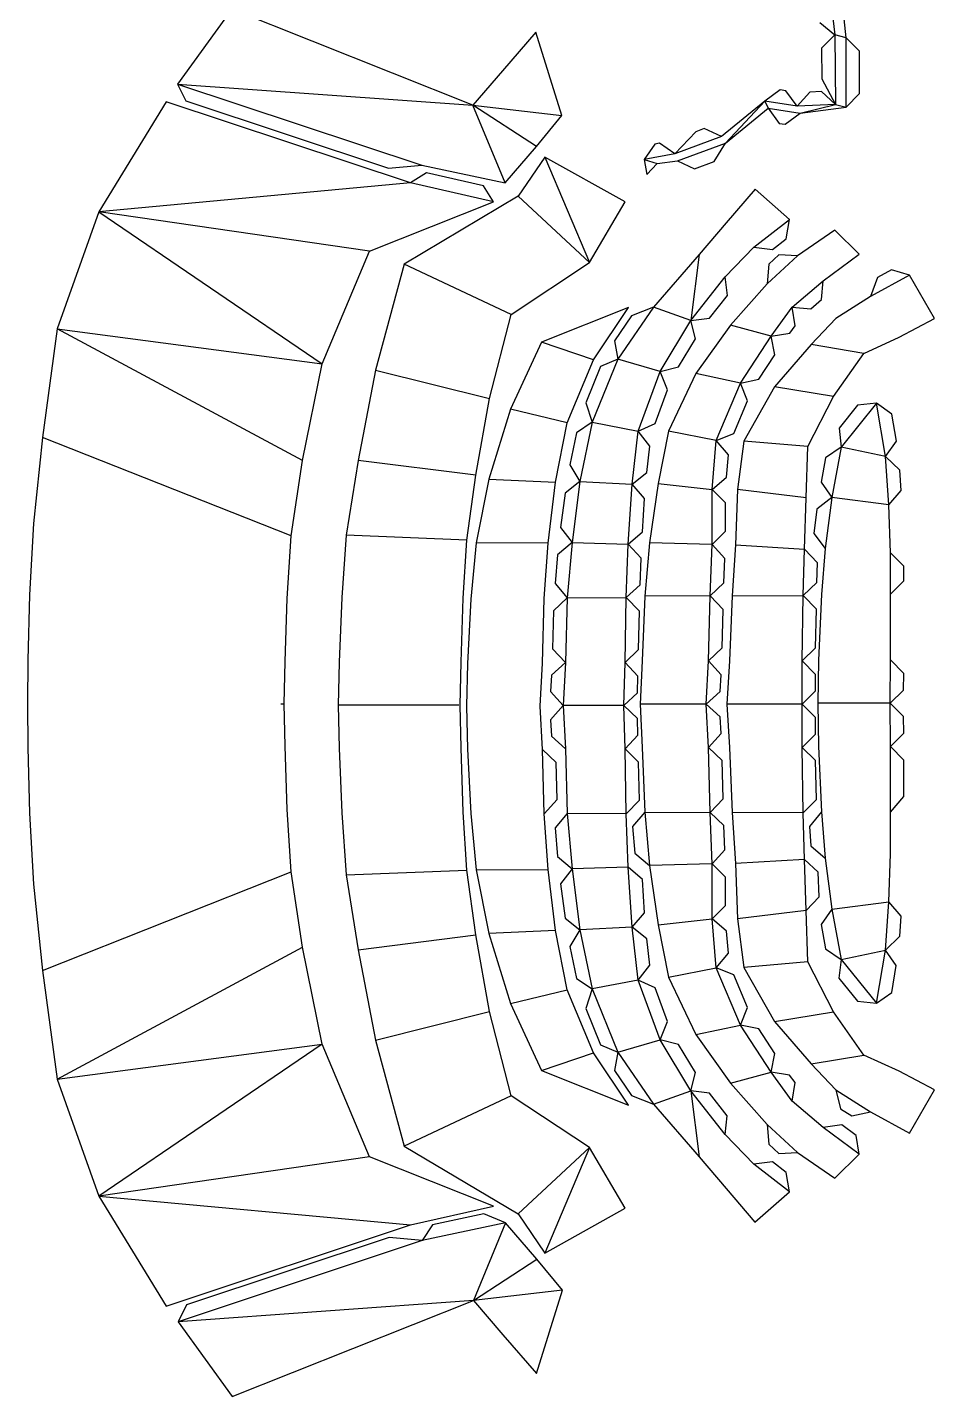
# Model space of a CAD drawing. Extents: x 10 to 441, y 14 to 800.
# Drawn here: x 56 to 396, y 14 to 527 of the extents above; entities that cross this region are included whole.
import ezdxf

# ---------------------------------------------------------------- set-up
doc = ezdxf.new("R2010")
doc.units = 0
doc.header["$MEASUREMENT"] = 0
for name, color, linetype in [('CutLine', 1, 'Continuous'), ('MountainLine', 5, 'Continuous'), ('ValleyLine', 5, 'Continuous')]:
    doc.layers.add(name, color=color, linetype=linetype)

msp = doc.modelspace()

# ---------------------------------------------------------------- linework, layer by layer
at = {"layer": 'CutLine', "linetype": 'Continuous'}
for p, q in [((132.98, 534.02), (112.65, 505.97)), ((223.29, 498.02), (132.98, 534.02)), ((353.26, 528.97), (358.85, 524.37)), ((363.05, 523.22), (362.07, 532.72)), ((246.89, 525.39), (234.32, 510.88)), ((256.61, 494.19), (246.89, 525.39)), ((358.85, 524.37), (353.88, 519.34)), ((368.05, 518.22), (363.05, 523.22)), ((353.88, 519.34), (353.96, 507.96)), ((368.05, 502.44), (368.05, 518.22)), ((234.32, 510.88), (223.29, 498.02)), ((353.96, 507.96), (359.03, 498.35)), ((112.65, 505.97), (115.82, 499.65)), ((338.29, 503.78), (332.58, 499.6)), ((340.53, 503.44), (338.29, 503.78)), ((344.71, 497.73), (340.53, 503.44)), ((349.49, 502.95), (344.71, 497.73)), ((353.81, 503.13), (349.49, 502.95)), ((359.03, 498.35), (353.81, 503.13)), ((108.43, 499.33), (83.22, 458.13)), ((199.91, 468.95), (108.43, 499.33)), ((115.82, 499.65), (191.72, 474.45)), ((332.58, 499.6), (316.35, 486.33)), ((363.05, 497.28), (368.05, 502.44)), ((247.1, 482.54), (256.61, 494.19)), ((317.94, 483.77), (333.82, 496.91)), ((333.82, 496.91), (338.03, 491.22)), ((340.21, 490.9), (345.89, 495.1)), ((345.89, 495.1), (363.05, 497.28)), ((306.72, 488.06), (298.93, 479.8)), ((309.91, 489.26), (306.72, 488.06)), ((316.35, 486.33), (309.91, 489.26)), ((338.03, 491.22), (340.21, 490.9)), ((235.33, 468.9), (247.1, 482.54)), ((291.4, 483.48), (287.4, 477.65)), ((293.1, 483.8), (291.4, 483.48)), ((298.93, 479.8), (293.1, 483.8)), ((313.64, 476.9), (317.94, 483.77)), ((250.23, 478.61), (240.2, 463.97)), ((280.36, 461.79), (250.23, 478.61)), ((287.4, 477.65), (288.43, 472.14)), ((292.27, 476.22), (299.92, 477.25)), ((299.92, 477.25), (306.32, 474.25)), ((191.72, 474.45), (204.13, 475.6)), ((205.89, 472.72), (199.91, 468.95)), ((204.13, 475.6), (235.33, 468.9)), ((227.26, 467.88), (205.89, 472.72)), ((288.43, 472.14), (292.27, 476.22)), ((306.32, 474.25), (313.64, 476.9)), ((231.03, 461.9), (227.26, 467.88)), ((184.56, 443.42), (231.03, 461.9)), ((240.2, 463.97), (197.59, 438.53)), ((266.9, 439.07), (280.36, 461.79)), ((328.93, 466.59), (318.11, 453.93)), ((341.79, 455.2), (328.93, 466.59)), ((83.22, 458.13), (67.6, 414.3)), ((318.11, 453.93), (307.99, 442.09)), ((340.56, 447.92), (341.79, 455.2)), ((335.47, 443.98), (340.56, 447.92)), ((358.79, 451.21), (344.89, 441.66)), ((367.91, 442.18), (358.79, 451.21)), ((166.87, 401.19), (184.56, 443.42)), ((307.99, 442.09), (290.9, 422.37)), ((317.72, 433.74), (328.46, 444.88)), ((328.46, 444.88), (335.47, 443.98)), ((337.83, 441.95), (334.09, 438.51)), ((344.89, 441.66), (337.83, 441.95)), ((354.46, 432.27), (367.91, 442.18)), ((197.59, 438.53), (186.82, 398.82)), ((237.66, 419.68), (266.9, 439.07)), ((334.09, 438.51), (333.5, 431.18)), ((379.99, 436.38), (374.82, 433.54)), ((386.78, 434.41), (379.99, 436.38)), ((318.57, 426.72), (317.72, 433.74)), ((333.5, 431.18), (319.74, 415.66)), ((353.89, 425.22), (354.46, 432.27)), ((374.82, 433.54), (372.14, 426.36)), ((396.19, 418.16), (386.78, 434.41)), ((311.94, 418.26), (318.57, 426.72)), ((372.14, 426.36), (359.25, 418.14)), ((281.5, 422.31), (248.95, 409.27)), ((268.38, 402.67), (281.5, 422.31)), ((290.9, 422.37), (282.65, 419.18)), ((343.93, 415.4), (342.81, 422.38)), ((342.81, 422.38), (349.86, 421.8)), ((349.86, 421.8), (353.89, 425.22)), ((229.53, 388.2), (237.66, 419.68)), ((282.65, 419.18), (276.25, 409.84)), ((304.92, 417.41), (311.94, 418.26)), ((306.6, 410.55), (304.92, 417.41)), ((319.74, 415.66), (306.78, 397.49)), ((359.25, 418.14), (349.96, 408.42)), ((382.88, 411.09), (396.19, 418.16)), ((67.6, 414.3), (62.07, 373.61)), ((300.22, 400.01), (306.6, 410.55)), ((334.94, 411.48), (341.92, 412.6)), ((336.39, 404.56), (334.94, 411.48)), ((341.92, 412.6), (343.93, 415.4)), ((369.72, 405.09), (382.88, 411.09)), ((248.95, 409.27), (237.4, 384.15)), ((276.25, 409.84), (277.55, 402.89)), ((349.96, 408.42), (336.21, 392.57)), ((159.46, 364.96), (166.87, 401.19)), ((258.64, 379.09), (268.38, 402.67)), ((271.04, 400.14), (265.54, 386.61)), ((277.55, 402.89), (271.04, 400.14)), ((330.39, 395.36), (336.39, 404.56)), ((358.34, 388.93), (369.72, 405.09)), ((186.82, 398.82), (180.3, 365.01)), ((293.35, 398.33), (300.22, 400.01)), ((296.16, 391.46), (293.35, 398.33)), ((306.78, 397.49), (296.51, 375.92)), ((323.47, 393.9), (330.39, 395.36)), ((291.54, 378.87), (296.16, 391.46)), ((326.13, 387.35), (323.47, 393.9)), ((336.21, 392.57), (324.8, 372.23)), ((224.41, 359.42), (229.53, 388.2)), ((265.54, 386.61), (267.95, 379.26)), ((320.96, 375.08), (326.13, 387.35)), ((348.73, 370.15), (358.34, 388.93)), ((367.36, 385.65), (360.39, 377.01)), ((374.39, 386.4), (367.36, 385.65)), ((380.15, 382.3), (374.39, 386.4)), ((237.4, 384.15), (229.21, 357.94)), ((381.86, 372.21), (380.15, 382.3)), ((254.21, 356.86), (258.64, 379.09)), ((262.04, 375.37), (259.56, 363.33)), ((267.95, 379.26), (262.04, 375.37)), ((285.12, 375.9), (291.54, 378.87)), ((289.54, 370.38), (285.12, 375.9)), ((296.51, 375.92), (292.62, 356.36)), ((314.41, 372.42), (320.96, 375.08)), ((360.39, 377.01), (361.14, 369.98)), ((62.07, 373.61), (58.75, 341.31)), ((288.44, 360.49), (289.54, 370.38)), ((318.98, 367.02), (314.41, 372.42)), ((324.8, 372.23), (322.36, 354.05)), ((348.12, 350.96), (348.73, 370.15)), ((361.14, 369.98), (355.33, 365.95)), ((377.76, 366.45), (381.86, 372.21)), ((155.19, 336.74), (159.46, 364.96)), ((180.3, 365.01), (175.79, 336.98)), ((318.29, 358.71), (318.98, 367.02)), ((355.33, 365.95), (353.7, 356.89)), ((383.15, 361.29), (377.76, 366.45)), ((221.06, 335.15), (224.41, 359.42)), ((259.56, 363.33), (263.38, 357.05)), ((282.92, 356.08), (288.44, 360.49)), ((383.69, 353.72), (383.15, 361.29)), ((229.21, 357.94), (224.47, 334.14)), ((251.48, 333.99), (254.21, 356.86)), ((263.38, 357.05), (257.77, 352.74)), ((287.58, 350.76), (282.92, 356.08)), ((292.62, 356.36), (289.39, 334.08)), ((312.9, 354.13), (318.29, 358.71)), ((317.89, 349.12), (312.9, 354.13)), ((322.36, 354.05), (321.65, 333.38)), ((353.7, 356.89), (357.73, 351.08)), ((257.77, 352.74), (256.08, 339.82)), ((286.77, 338.28), (287.58, 350.76)), ((317.86, 338.44), (317.89, 349.12)), ((347.45, 331.79), (348.12, 350.96)), ((357.73, 351.08), (352.12, 346.77)), ((379.07, 348.37), (383.69, 353.72)), ((352.12, 346.77), (350.94, 337.67)), ((379.67, 330.39), (379.07, 348.37)), ((58.75, 341.31), (57.25, 314.68)), ((256.08, 339.82), (260.39, 334.21)), ((153.72, 313.32), (155.19, 336.74)), ((175.79, 336.98), (174.16, 313.69)), ((219.64, 313.44), (221.06, 335.15)), ((224.47, 334.14), (222.51, 313.05)), ((249.91, 313.23), (251.48, 333.99)), ((260.39, 334.21), (254.99, 329.66)), ((281.46, 333.61), (286.77, 338.28)), ((286.27, 328.43), (281.46, 333.61)), ((289.39, 334.08), (287.63, 314.14)), ((312.84, 333.45), (317.86, 338.44)), ((317.64, 328.26), (312.84, 333.45)), ((321.65, 333.38), (320.34, 314.25)), ((350.94, 337.67), (355.25, 332.06)), ((254.99, 329.66), (254.07, 318.88)), ((285.9, 318.41), (286.27, 328.43)), ((317.28, 319.09), (317.64, 328.26)), ((352.32, 326.66), (347.45, 331.79)), ((355.25, 332.06), (353.88, 314.73)), ((384.67, 325.38), (379.67, 330.39)), ((352.12, 319.27), (352.32, 326.66)), ((384.66, 319.84), (384.67, 325.38)), ((254.07, 318.88), (258.63, 313.48)), ((280.72, 313.6), (285.9, 318.41)), ((312.08, 314.3), (317.28, 319.09)), ((346.99, 314.41), (352.12, 319.27)), ((379.65, 314.85), (384.66, 319.84)), ((57.25, 314.68), (56.62, 290.13)), ((152.91, 289.62), (153.72, 313.32)), ((174.16, 313.69), (173.23, 289.47)), ((218.85, 289.39), (219.64, 313.44)), ((222.51, 313.05), (221.29, 288.94)), ((249.34, 289.06), (249.91, 313.23)), ((258.63, 313.48), (253.49, 308.61)), ((285.62, 308.51), (280.72, 313.6)), ((287.63, 314.14), (286.69, 289.88)), ((316.95, 309.17), (312.08, 314.3)), ((320.34, 314.25), (319.39, 289.88)), ((351.9, 309.32), (346.99, 314.41)), ((353.88, 314.73), (352.73, 290.21)), ((379.69, 290.28), (379.65, 314.85)), ((253.49, 308.61), (253.11, 294.43)), ((285.35, 294.23), (285.62, 308.51)), ((316.59, 294.79), (316.95, 309.17)), ((351.64, 294.77), (351.9, 309.32)), ((253.11, 294.43), (257.97, 289.3)), ((280.25, 289.33), (285.35, 294.23)), ((311.47, 289.91), (316.59, 294.79)), ((346.55, 289.87), (351.64, 294.77)), ((56.62, 290.13), (56.42, 273.8)), ((152.61, 273.8), (152.91, 289.62)), ((173.23, 289.47), (172.79, 273.36)), ((218.56, 273.36), (218.85, 289.39)), ((221.29, 288.94), (220.88, 272.89)), ((248.45, 272.89), (249.34, 289.06)), ((257.97, 289.3), (252.69, 284.6)), ((285.09, 284.17), (280.25, 289.33)), ((286.69, 289.88), (285.88, 273.7)), ((316.23, 284.68), (311.47, 289.91)), ((319.39, 289.88), (318.43, 273.68)), ((351.54, 284.86), (346.55, 289.87)), ((352.73, 290.21), (352.43, 274.03)), ((384.64, 285.23), (379.69, 290.28)), ((252.69, 284.6), (252.33, 278.42)), ((284.9, 277.98), (285.09, 284.17)), ((315.93, 278.46), (316.23, 284.68)), ((351.54, 278.67), (351.54, 284.86)), ((384.57, 278.97), (384.64, 285.23)), ((252.33, 278.42), (257.03, 273.14)), ((279.74, 273.14), (284.9, 277.98)), ((310.7, 273.7), (315.93, 278.46)), ((346.53, 273.68), (351.54, 278.67)), ((379.52, 274.03), (384.57, 278.97)), ((56.42, 273.8), (56.62, 257.48)), ((152.91, 257.98), (152.61, 273.8)), ((172.79, 273.36), (173.23, 257.24)), ((218.85, 257.32), (218.56, 273.36)), ((220.88, 272.89), (221.29, 256.84)), ((249.34, 256.72), (248.45, 272.89)), ((257.03, 273.14), (252.33, 267.85)), ((284.9, 268.3), (279.74, 273.14)), ((285.88, 273.7), (286.69, 257.51)), ((315.93, 268.94), (310.7, 273.7)), ((318.43, 273.68), (319.39, 257.48)), ((351.54, 268.68), (346.53, 273.68)), ((352.43, 274.03), (352.73, 257.84)), ((384.57, 269.08), (379.52, 274.03)), ((252.33, 267.85), (252.69, 261.66)), ((285.09, 262.09), (284.9, 268.3)), ((316.23, 262.72), (315.93, 268.94)), ((351.54, 262.5), (351.54, 268.68)), ((384.64, 262.83), (384.57, 269.08)), ((252.69, 261.66), (257.97, 256.96)), ((280.25, 256.93), (285.09, 262.09)), ((311.47, 257.49), (316.23, 262.72)), ((346.55, 257.49), (351.54, 262.5)), ((379.69, 257.78), (384.64, 262.83)), ((56.62, 257.48), (57.25, 232.92)), ((153.72, 234.27), (152.91, 257.98)), ((173.23, 257.24), (174.16, 233.02)), ((219.64, 233.27), (218.85, 257.32)), ((221.29, 256.84), (222.51, 232.73)), ((254.46, 251.84), (249.34, 256.72)), ((257.97, 256.96), (258.63, 232.8)), ((285.35, 252.03), (280.25, 256.93)), ((286.69, 257.51), (287.63, 233.27)), ((316.59, 252.62), (311.47, 257.49)), ((319.39, 257.48), (320.34, 233.11)), ((351.64, 252.58), (346.55, 257.49)), ((352.73, 257.84), (353.88, 233.31)), ((384.68, 252.77), (379.69, 257.78)), ((254.78, 237.96), (254.46, 251.84)), ((285.62, 237.77), (285.35, 252.03)), ((316.95, 238.23), (316.59, 252.62)), ((351.9, 238.03), (351.64, 252.58)), ((384.66, 239.05), (384.68, 252.77)), ((249.91, 232.56), (254.78, 237.96)), ((280.72, 232.67), (285.62, 237.77)), ((312.08, 233.11), (316.95, 238.23)), ((346.99, 232.94), (351.9, 238.03)), ((379.65, 233.19), (384.66, 239.05)), ((57.25, 232.92), (58.75, 206.3)), ((155.19, 210.86), (153.72, 234.27)), ((174.16, 233.02), (175.79, 209.74)), ((221.06, 211.56), (219.64, 233.27)), ((222.51, 232.73), (224.47, 211.65)), ((251.48, 211.8), (249.91, 232.56)), ((258.63, 232.8), (254.07, 227.39)), ((281.46, 212.66), (280.72, 232.67)), ((287.63, 233.27), (283.09, 227.85)), ((317.28, 228.31), (312.08, 233.11)), ((320.34, 233.11), (321.65, 213.97)), ((347.45, 215.57), (346.99, 232.94)), ((353.88, 233.31), (349.29, 227.93)), ((379.67, 217.66), (379.65, 233.19)), ((254.07, 227.39), (254.99, 216.62)), ((283.09, 227.85), (283.97, 217.86)), ((317.64, 219.14), (317.28, 228.31)), ((349.29, 227.93), (349.87, 220.58)), ((349.87, 220.58), (355.25, 215.99)), ((254.99, 216.62), (260.4, 212.06)), ((283.97, 217.86), (289.39, 213.32)), ((312.84, 213.94), (317.64, 219.14)), ((352.62, 210.75), (347.45, 215.57)), ((355.25, 215.99), (357.73, 196.97)), ((379.07, 199.67), (379.67, 217.66)), ((159.46, 182.64), (155.19, 210.86)), ((224.41, 187.3), (221.06, 211.56)), ((224.47, 211.65), (229.21, 187.85)), ((254.21, 188.93), (251.48, 211.8)), ((260.4, 212.06), (256.09, 206.46)), ((286.77, 208), (281.46, 212.66)), ((289.39, 213.32), (292.62, 191.03)), ((317.86, 208.95), (312.84, 213.94)), ((321.65, 213.97), (322.36, 193.3)), ((352.94, 201.57), (352.62, 210.75)), ((58.75, 206.3), (62.07, 173.99)), ((175.79, 209.74), (180.3, 181.71)), ((256.09, 206.46), (257.77, 193.53)), ((287.58, 195.5), (286.77, 208)), ((317.89, 198.27), (317.86, 208.95)), ((348.12, 196.4), (352.94, 201.57)), ((282.92, 190.19), (287.58, 195.5)), ((312.9, 193.26), (317.89, 198.27)), ((348.74, 177.21), (348.12, 196.4)), ((357.73, 196.97), (353.7, 191.16)), ((383.69, 194.33), (379.07, 199.67)), ((257.77, 193.53), (263.38, 189.22)), ((288.44, 185.77), (282.92, 190.19)), ((292.62, 191.03), (296.51, 171.48)), ((318.29, 188.69), (312.9, 193.26)), ((322.36, 193.3), (324.8, 175.12)), ((353.7, 191.16), (355.33, 182.11)), ((383.14, 186.75), (383.69, 194.33)), ((229.53, 158.53), (224.41, 187.3)), ((229.21, 187.85), (237.4, 161.64)), ((258.64, 166.7), (254.21, 188.93)), ((263.38, 189.22), (259.57, 182.94)), ((289.54, 175.9), (288.44, 185.77)), ((318.98, 180.37), (318.29, 188.69)), ((377.76, 181.59), (383.14, 186.75)), ((166.87, 146.41), (159.46, 182.64)), ((180.3, 181.71), (186.82, 147.9)), ((259.57, 182.94), (262.04, 170.91)), ((314.41, 174.97), (318.98, 180.37)), ((355.33, 182.11), (361.14, 178.07)), ((381.85, 175.83), (377.76, 181.59)), ((285.13, 170.38), (289.54, 175.9)), ((320.96, 172.31), (314.41, 174.97)), ((324.8, 175.12), (336.22, 154.79)), ((358.35, 158.43), (348.74, 177.21)), ((361.14, 178.07), (360.38, 171.04)), ((380.15, 165.74), (381.85, 175.83)), ((62.07, 173.99), (67.6, 133.3)), ((262.04, 170.91), (267.95, 167.02)), ((291.54, 167.4), (285.13, 170.38)), ((296.51, 171.48), (306.78, 149.91)), ((326.13, 160.04), (320.96, 172.31)), ((360.38, 171.04), (367.35, 162.4)), ((268.38, 143.12), (258.64, 166.7)), ((267.95, 167.02), (265.54, 159.66)), ((296.16, 154.81), (291.54, 167.4)), ((374.38, 161.65), (380.15, 165.74)), ((237.4, 161.64), (248.95, 136.52)), ((265.54, 159.66), (271.04, 146.14)), ((323.46, 153.49), (326.13, 160.04)), ((367.35, 162.4), (374.38, 161.65)), ((237.66, 127.04), (229.53, 158.53)), ((293.35, 147.95), (296.16, 154.81)), ((336.22, 154.79), (349.97, 138.94)), ((369.73, 142.27), (358.35, 158.43)), ((306.78, 149.91), (319.72, 131.73)), ((330.38, 152.03), (323.46, 153.49)), ((336.38, 142.83), (330.38, 152.03)), ((184.56, 104.18), (166.87, 146.41)), ((186.82, 147.9), (197.59, 108.19)), ((271.04, 146.14), (277.55, 143.39)), ((300.22, 146.26), (293.35, 147.95)), ((306.6, 135.72), (300.22, 146.26)), ((281.5, 123.48), (268.38, 143.12)), ((277.55, 143.39), (276.25, 136.43)), ((334.92, 135.91), (336.38, 142.83)), ((349.97, 138.94), (359.26, 129.22)), ((382.89, 136.28), (369.73, 142.27)), ((248.95, 136.52), (281.5, 123.48)), ((276.25, 136.43), (282.65, 127.09)), ((304.91, 128.86), (306.6, 135.72)), ((341.9, 134.79), (334.92, 135.91)), ((343.92, 132), (341.9, 134.79)), ((396.2, 129.21), (382.89, 136.28)), ((67.6, 133.3), (83.22, 89.47)), ((311.93, 128.01), (304.91, 128.86)), ((319.72, 131.73), (333.49, 116.21)), ((342.8, 125.02), (343.92, 132)), ((359.26, 129.22), (361.01, 122.17)), ((386.8, 112.96), (396.2, 129.21)), ((266.9, 107.65), (237.66, 127.04)), ((282.65, 127.09), (290.9, 123.9)), ((290.9, 123.9), (307.99, 104.18)), ((318.56, 119.55), (311.93, 128.01)), ((354.45, 115.12), (342.8, 125.02)), ((317.71, 112.53), (318.56, 119.55)), ((361.01, 122.17), (365.25, 119.48)), ((365.25, 119.48), (372.15, 121)), ((372.15, 121), (386.8, 112.96)), ((333.49, 116.21), (334.07, 108.88)), ((361.44, 116.18), (354.45, 115.12)), ((366.84, 112.2), (361.44, 116.18)), ((197.59, 108.19), (240.2, 82.75)), ((328.45, 101.39), (317.71, 112.53)), ((334.07, 108.88), (337.81, 105.44)), ((367.9, 105.21), (366.84, 112.2)), ((231.03, 85.71), (184.56, 104.18)), ((280.35, 84.93), (266.9, 107.65)), ((307.99, 104.18), (318.11, 92.34)), ((337.81, 105.44), (344.87, 105.73)), ((344.87, 105.73), (358.78, 96.17)), ((358.78, 96.17), (367.9, 105.21)), ((335.46, 102.29), (328.45, 101.39)), ((340.55, 98.34), (335.46, 102.29)), ((341.79, 91.07), (340.55, 98.34)), ((318.11, 92.34), (328.92, 79.68)), ((83.22, 89.47), (108.43, 48.27)), ((328.92, 79.68), (341.79, 91.07)), ((199.91, 78.65), (231.03, 85.71)), ((227.33, 82.83), (208.15, 78.71)), ((235.5, 79.47), (227.33, 82.83)), ((240.2, 82.75), (250.22, 68.11)), ((250.22, 68.11), (280.35, 84.93)), ((108.43, 48.27), (199.91, 78.65)), ((208.15, 78.71), (204.31, 72.77)), ((247.28, 65.83), (235.5, 79.47)), ((191.91, 73.92), (116, 48.71)), ((204.31, 72.77), (191.91, 73.92)), ((256.79, 54.18), (247.28, 65.83)), ((247.07, 22.98), (256.79, 54.18)), ((116, 48.71), (112.83, 42.39)), ((133.17, 14.34), (223.47, 50.34)), ((223.47, 50.34), (234.5, 37.48)), ((112.83, 42.39), (133.17, 14.34)), ((234.5, 37.48), (247.07, 22.98))]:
    msp.add_line(p, q, dxfattribs=at)
at = {"layer": 'MountainLine', "linetype": 'Continuous'}
for p, q in [((363.05, 523.22), (358.85, 524.37)), ((363.05, 497.28), (363.05, 523.22)), ((112.65, 505.97), (223.29, 498.02)), ((112.65, 505.97), (204.13, 475.6)), ((223.29, 498.02), (256.61, 494.19)), ((235.33, 468.9), (223.29, 498.02)), ((317.94, 483.77), (332.58, 499.6)), ((332.58, 499.6), (333.82, 496.91)), ((345.89, 495.1), (359.03, 498.35)), ((333.82, 496.91), (345.89, 495.1)), ((299.92, 477.25), (317.94, 483.77)), ((287.4, 477.65), (292.27, 476.22)), ((199.91, 468.95), (83.22, 458.13)), ((231.03, 461.9), (199.91, 468.95)), ((266.9, 439.07), (240.2, 463.97)), ((184.56, 443.42), (83.22, 458.13)), ((83.22, 458.13), (166.87, 401.19)), ((328.46, 444.88), (341.79, 455.2)), ((344.89, 441.66), (333.5, 431.18)), ((237.66, 419.68), (197.59, 438.53)), ((304.92, 417.41), (317.72, 433.74)), ((342.81, 422.38), (354.46, 432.27)), ((386.78, 434.41), (372.14, 426.36)), ((290.9, 422.37), (277.55, 402.89)), ((304.92, 417.41), (290.9, 422.37)), ((334.94, 411.48), (342.81, 422.38)), ((334.94, 411.48), (319.74, 415.66)), ((67.6, 414.3), (166.87, 401.19)), ((159.46, 364.96), (67.6, 414.3)), ((323.47, 393.9), (334.94, 411.48)), ((268.38, 402.67), (248.95, 409.27)), ((369.72, 405.09), (349.96, 408.42)), ((277.55, 402.89), (267.95, 379.26)), ((293.35, 398.33), (277.55, 402.89)), ((186.82, 398.82), (229.53, 388.2)), ((323.47, 393.9), (306.78, 397.49)), ((314.41, 372.42), (323.47, 393.9)), ((358.34, 388.93), (336.21, 392.57)), ((374.39, 386.4), (361.14, 369.98)), ((377.76, 366.45), (374.39, 386.4)), ((258.64, 379.09), (237.4, 384.15)), ((267.95, 379.26), (285.12, 375.9)), ((282.92, 356.08), (285.12, 375.9)), ((314.41, 372.42), (296.51, 375.92)), ((155.19, 336.74), (62.07, 373.61)), ((312.9, 354.13), (314.41, 372.42)), ((348.73, 370.15), (324.8, 372.23)), ((361.14, 369.98), (357.73, 351.08)), ((377.76, 366.45), (361.14, 369.98)), ((224.41, 359.42), (180.3, 365.01)), ((379.07, 348.37), (377.76, 366.45)), ((229.21, 357.94), (254.21, 356.86)), ((263.38, 357.05), (282.92, 356.08)), ((281.46, 333.61), (282.92, 356.08)), ((292.62, 356.36), (312.9, 354.13)), ((312.84, 333.45), (312.9, 354.13)), ((348.12, 350.96), (322.36, 354.05)), ((357.73, 351.08), (355.25, 332.06)), ((379.07, 348.37), (357.73, 351.08)), ((221.06, 335.15), (175.79, 336.98)), ((251.48, 333.99), (224.47, 334.14)), ((260.39, 334.21), (281.46, 333.61)), ((280.72, 313.6), (281.46, 333.61)), ((312.84, 333.45), (289.39, 334.08)), ((312.08, 314.3), (312.84, 333.45)), ((321.65, 333.38), (347.45, 331.79)), ((346.99, 314.41), (347.45, 331.79)), ((379.65, 314.85), (379.67, 330.39)), ((258.63, 313.48), (257.97, 289.3)), ((258.63, 313.48), (280.72, 313.6)), ((280.25, 289.33), (280.72, 313.6)), ((312.08, 314.3), (287.63, 314.14)), ((311.47, 289.91), (312.08, 314.3)), ((320.34, 314.25), (346.99, 314.41)), ((346.55, 289.87), (346.99, 314.41)), ((279.74, 273.14), (280.25, 289.33)), ((310.7, 273.7), (311.47, 289.91)), ((346.53, 273.68), (346.55, 289.87)), ((379.52, 274.03), (379.69, 290.28)), ((151.31, 273.8), (152.61, 273.8)), ((217.95, 273.36), (172.79, 273.36)), ((257.41, 273.14), (257.03, 273.14)), ((279.42, 273.14), (257.41, 273.14)), ((279.74, 273.14), (279.42, 273.14)), ((280.25, 256.93), (279.74, 273.14)), ((310.34, 273.7), (285.88, 273.7)), ((310.34, 273.7), (310.7, 273.7)), ((311.47, 257.49), (310.7, 273.7)), ((346.12, 273.68), (318.43, 273.68)), ((346.53, 273.68), (346.12, 273.68)), ((346.55, 257.49), (346.53, 273.68)), ((379.03, 274.03), (352.43, 274.03)), ((379.52, 274.03), (379.03, 274.03)), ((379.69, 257.78), (379.52, 274.03)), ((249.91, 232.56), (249.34, 256.72)), ((280.72, 232.67), (280.25, 256.93)), ((312.08, 233.11), (311.47, 257.49)), ((346.99, 232.94), (346.55, 257.49)), ((379.65, 233.19), (379.69, 257.78)), ((280.72, 232.67), (258.63, 232.8)), ((287.63, 233.27), (312.08, 233.11)), ((287.63, 233.27), (289.39, 213.32)), ((312.84, 213.94), (312.08, 233.11)), ((346.99, 232.94), (320.34, 233.11)), ((353.88, 233.31), (355.25, 215.99)), ((347.45, 215.57), (321.65, 213.97)), ((348.12, 196.4), (347.45, 215.57)), ((62.07, 173.99), (155.19, 210.86)), ((175.79, 209.74), (221.06, 211.56)), ((224.47, 211.65), (251.48, 211.8)), ((281.46, 212.66), (260.4, 212.06)), ((282.92, 190.19), (281.46, 212.66)), ((312.84, 213.94), (289.39, 213.32)), ((312.9, 193.26), (312.84, 213.94)), ((348.12, 196.4), (322.36, 193.3)), ((357.73, 196.97), (379.07, 199.67)), ((357.73, 196.97), (361.14, 178.07)), ((377.76, 181.59), (379.07, 199.67)), ((282.92, 190.19), (263.38, 189.22)), ((285.13, 170.38), (282.92, 190.19)), ((292.62, 191.03), (312.9, 193.26)), ((314.41, 174.97), (312.9, 193.26)), ((180.3, 181.71), (224.41, 187.3)), ((254.21, 188.93), (229.21, 187.85)), ((67.6, 133.3), (159.46, 182.64)), ((361.14, 178.07), (377.76, 181.59)), ((374.38, 161.65), (377.76, 181.59)), ((296.51, 171.48), (314.41, 174.97)), ((323.46, 153.49), (314.41, 174.97)), ((348.74, 177.21), (324.8, 175.12)), ((361.14, 178.07), (374.38, 161.65)), ((285.13, 170.38), (267.95, 167.02)), ((237.4, 161.64), (258.64, 166.7)), ((267.95, 167.02), (277.55, 143.39)), ((186.82, 147.9), (229.53, 158.53)), ((336.22, 154.79), (358.35, 158.43)), ((306.78, 149.91), (323.46, 153.49)), ((334.92, 135.91), (323.46, 153.49)), ((67.6, 133.3), (166.87, 146.41)), ((166.87, 146.41), (83.22, 89.47)), ((277.55, 143.39), (293.35, 147.95)), ((248.95, 136.52), (268.38, 143.12)), ((277.55, 143.39), (290.9, 123.9)), ((349.97, 138.94), (369.73, 142.27)), ((319.72, 131.73), (334.92, 135.91)), ((342.8, 125.02), (334.92, 135.91)), ((290.9, 123.9), (304.91, 128.86)), ((317.71, 112.53), (304.91, 128.86)), ((359.26, 129.22), (372.15, 121)), ((237.66, 127.04), (197.59, 108.19)), ((333.49, 116.21), (344.87, 105.73)), ((367.9, 105.21), (354.45, 115.12)), ((184.56, 104.18), (83.22, 89.47)), ((240.2, 82.75), (266.9, 107.65)), ((341.79, 91.07), (328.45, 101.39)), ((83.22, 89.47), (199.91, 78.65)), ((235.5, 79.47), (204.31, 72.77)), ((235.5, 79.47), (223.47, 50.34)), ((204.31, 72.77), (112.83, 42.39)), ((256.79, 54.18), (223.47, 50.34)), ((223.47, 50.34), (112.83, 42.39))]:
    msp.add_line(p, q, dxfattribs=at)
at = {"layer": 'ValleyLine', "linetype": 'Continuous'}
for p, q in [((357.59, 534.77), (358.85, 524.37)), ((358.85, 524.37), (359.03, 498.35)), ((247.1, 482.54), (223.29, 498.02)), ((344.71, 497.73), (332.58, 499.6)), ((359.03, 498.35), (344.71, 497.73)), ((359.03, 498.35), (363.05, 497.28)), ((316.35, 486.33), (298.93, 479.8)), ((250.23, 478.61), (266.9, 439.07)), ((298.93, 479.8), (287.4, 477.65)), ((307.99, 442.09), (304.92, 417.41)), ((293.35, 398.33), (304.92, 417.41)), ((285.12, 375.9), (293.35, 398.33)), ((267.95, 379.26), (263.38, 357.05)), ((263.38, 357.05), (260.39, 334.21)), ((260.39, 334.21), (258.63, 313.48)), ((257.97, 289.3), (257.03, 273.14)), ((257.03, 273.14), (257.97, 256.96)), ((258.63, 232.8), (260.4, 212.06)), ((260.4, 212.06), (263.38, 189.22)), ((263.38, 189.22), (267.95, 167.02)), ((293.35, 147.95), (285.13, 170.38)), ((304.91, 128.86), (293.35, 147.95)), ((304.91, 128.86), (307.99, 104.18)), ((266.9, 107.65), (250.22, 68.11)), ((223.47, 50.34), (247.28, 65.83))]:
    msp.add_line(p, q, dxfattribs=at)

doc.saveas('drawing.dxf')
